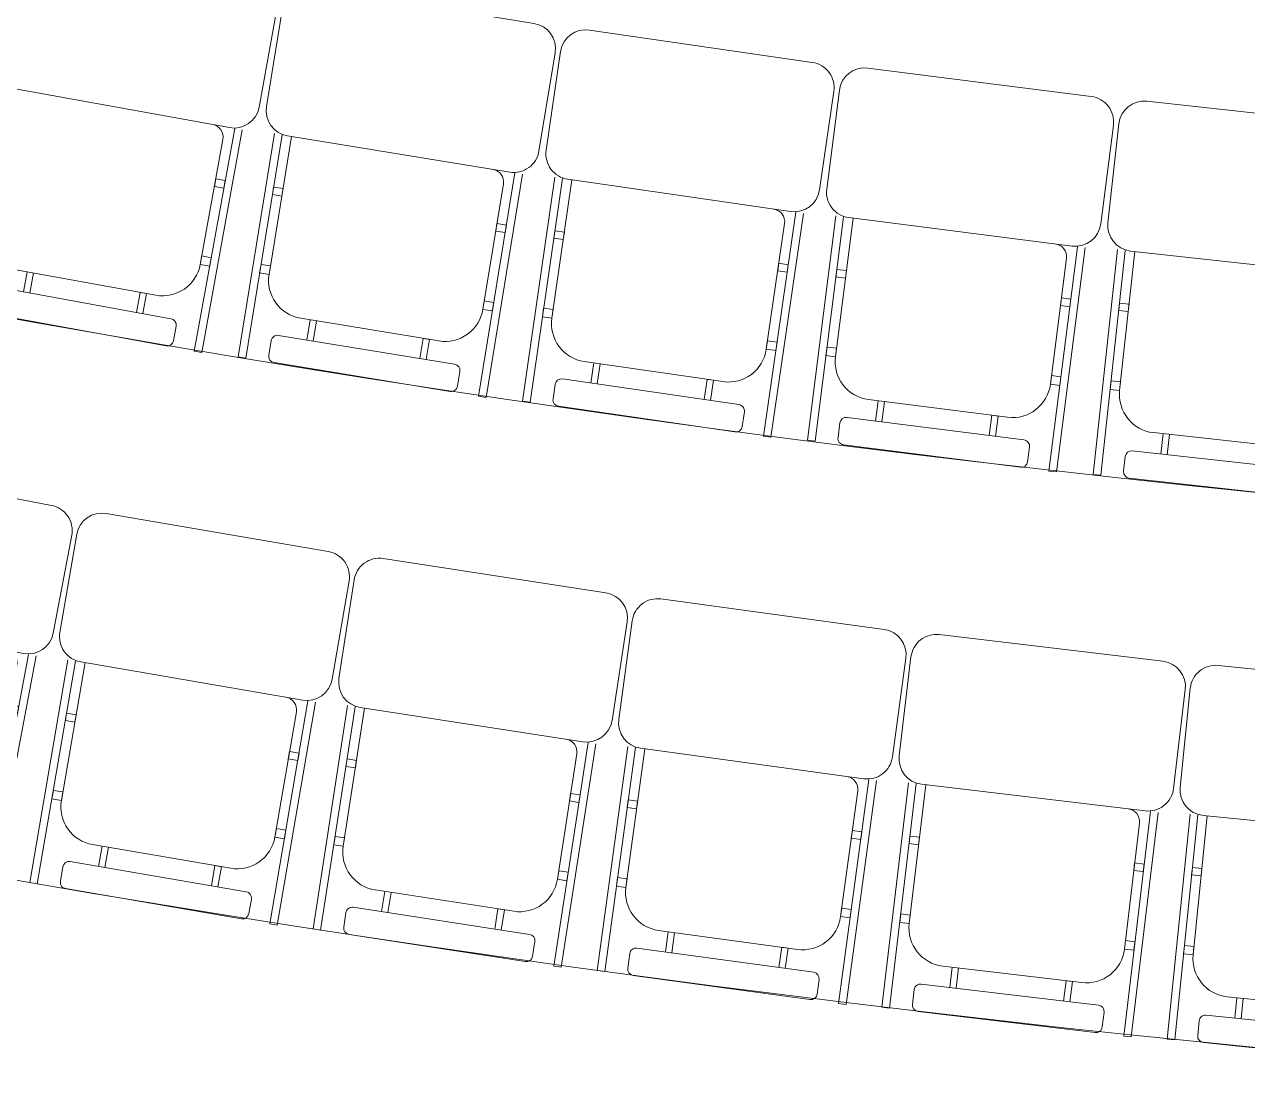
# Model space of a CAD drawing. Header units: millimetres. Extents: x 8275 to 147087, y -297470 to -191881.
# Drawn here: x 39564 to 41999, y -219315 to -217230 of the extents above; entities that cross this region are included whole.
import ezdxf

# ---------------------------------------------------------------- set-up
doc = ezdxf.new("R2010")
doc.units = ezdxf.units.MM
doc.header["$LTSCALE"] = 250
doc.header["$MEASUREMENT"] = 0
for name, color, linetype, lineweight in [('furniture', 5, 'Continuous', 15), ('hatch', 9, 'Continuous', 0), ('stairs', 2, 'Continuous', 5), ('wall', 1, 'Continuous', 30)]:
    doc.layers.add(name, color=color, linetype=linetype, lineweight=lineweight)

# ---------------------------------------------------------------- blocks, each defined once
blk = doc.blocks.new('A$C24EB465D-flat-9-flat-1-flat-364')
at = {"layer": 'furniture', "ltscale": 0.1}
for p, q in [((-441.6129151526839, 60.38696047104895), (-0.4460081122815609, -19.82725354842842)), ((-536.1728192828596, -175.7056157169864), (-500.6810707058758, 19.49401487410069)), ((40.44693748466671, -78.895409100689), (4.955188909545541, -274.0950396927074)), ((-520.8019081167877, -230.13328283187), (-601.3343747463077, -673.0505345007405)), ((-586.1921593826264, -675.8037348985672), (-505.6596927512437, -232.8864832287654)), ((-486.9169862866402, -236.2943350952119), (-536.6984747238457, -510.0855272030458)), ((-54.112966645509, -314.9879852896556), (-495.2798736859113, -234.7737712701783)), ((-527.1956173703074, -351.3310428382829), (-524.50580656901, -336.5374613627791)), ((-505.7631001044065, -339.9453132292256), (-524.50580656901, -336.5374613627791)), ((-508.4529109019786, -354.7388947056606), (-505.7631001044065, -339.9453132292256)), ((-124.2656142041087, -759.7925250027329), (-43.7331475764513, -316.8752733319998)), ((-67.01965653151274, -338.4576967526227), (-112.2573424782604, -587.2586135724559)), ((-28.69343398697674, -319.6098365671933), (-109.2259006146342, -762.5270882379264)), ((-508.4529109019786, -354.7388947056606), (-527.1956173703074, -351.3310428382829)), ((-84.01177866011858, -431.9119810741395), (-81.32196786254644, -417.1183995977044)), ((-84.01177866011858, -431.9119810741395), (-65.26907219737768, -435.3198329405859)), ((-81.32196786254644, -417.1183995977044), (-62.57926139608026, -420.5262514641508)), ((-65.26907219737768, -435.3198329405859), (-62.57926139608026, -420.5262514641508)), ((-555.441181184724, -506.6776753365993), (-552.3977225255221, -489.9390803063288)), ((-536.6984747238457, -510.0855272030458), (-555.441181184724, -506.6776753365993)), ((-533.6550160590559, -493.3469321727753), (-552.3977225255221, -489.9390803063288)), ((-536.6984747238457, -510.0855272030458), (-533.6550160590559, -493.3469321727753)), ((-112.2573424782604, -587.2586135724559), (-109.2138838153332, -570.5200185421854)), ((-109.2138838153332, -570.5200185421854), (-90.47117735259235, -573.9278704086319)), ((-93.51463601179421, -590.6664654389024), (-90.47117735259235, -573.9278704086319)), ((-200.8595758061856, -648.5980319678783), (-475.3590563219041, -598.6877605328336)), ((-456.6372943837196, -602.0918042073026), (-463.914453946054, -642.1151593513787)), ((-444.1032047849149, -604.3707878049463), (-451.380364343524, -644.3941429499537)), ((-112.2573424782604, -587.2586135724559), (-93.51463601179421, -590.6664654389024)), ((-170.651322433725, -695.4370908457786), (-520.1216288171709, -631.8954119430855)), ((-534.8886677045375, -642.1186483427882), (-540.1552475523204, -671.0840975521132)), ((-232.1154273469001, -642.915004693903), (-239.3925869036466, -682.9383598398417)), ((-219.5096044261009, -645.2070310488343), (-232.1154273469001, -642.915004693903)), ((-219.5096044261009, -645.2070310488343), (-226.7867639902979, -685.2303861929104)), ((-601.3343747463077, -673.0505345007405), (-586.1921593826264, -675.8037348985672)), ((-180.4617047701031, -749.392815342173), (-529.9320111516863, -685.8511364404112)), ((-160.4280860386789, -710.2041297340766), (-165.6946658827364, -739.1695789443329)), ((-109.2259006146342, -762.5270882379264), (-124.2656142041087, -759.7925250027329))]:
    blk.add_line(p, q, dxfattribs=at)
for centre, radius, start, end in [((-450.7005201391876, 10.40640989691019, 1.981900452288858e-09), 50.80000000000292, 79.69489594646818, 169.6948959464682), ((-9.53361309505999, -69.80780412163585, 1.982000011284182e-09), 50.80000000000292, 349.6948959464681, 79.69489594646818), ((-486.1922687143087, -184.7932206941769, 1.981892442796818e-09), 50.80000000000292, 169.6948959464682, 259.6948959464681), ((-45.02536167390645, -265.0074347127229, 1.98199200179214e-09), 50.80000000000292, 259.6948959464681, 349.6948959464681), ((-92.00993182696402, -333.9138942612335, 1.981981398692667e-09), 25.39999999999996, 349.6948959464681, 79.69489594646818), ((-461.7276488654315, -523.7169346679002, 1.981897963775237e-09), 76.20000000000009, 169.6948959464682, 259.6948959464681), ((-187.2281683497131, -573.6272061029449, 1.981959910607741e-09), 76.20000000000009, 259.6948959464681, 349.6948959464681), ((-522.3935300670564, -644.3905495861545, 1.981884273187647e-09), 12.70000000000001, 79.69489594646818, 169.6948959464682), ((-527.6601099167019, -673.3559987954795, 1.981883084668313e-09), 12.69999999999999, 169.6948959464682, 259.6948959464681), ((-172.9232236873358, -707.9322284879163, 1.98196313883247e-09), 12.69999999999999, 349.6948959464681, 79.69489594646818), ((-178.1898035332561, -736.8976776972413, 1.981961950313137e-09), 12.7, 259.6948959464681, 349.6948959464681)]:
    blk.add_arc(centre, radius, start, end, dxfattribs=at)
blk = doc.blocks.new('A$C24EB465D-flat-9-flat-1-flat-365')
at = {"layer": 'furniture', "ltscale": 0.1}
for p, q in [((-442.6162449438125, 52.53010124806315), (-0.09361354634165764, -19.83204838167876)), ((-532.9659268409014, -185.2054976439103), (-500.948419066146, 10.59398957621306)), ((41.84249812923372, -78.16422250308096), (9.824990352615714, -273.9637097241357)), ((-516.630279880017, -239.3514346657321), (-589.2795287873596, -683.6297895750031)), ((-574.0907807629555, -686.1134827900678), (-501.4415318518877, -241.8351278798655)), ((-482.6412282660604, -244.9093895889819), (-527.5496719777584, -519.5419534826651)), ((-48.50718377158046, -315.8998213969171), (-491.0298151690513, -243.5376717671752)), ((-110.7447159904987, -761.8807201944292), (-38.09546708501875, -317.6023652832955)), ((-60.9947862830013, -339.5951750222594), (-101.8042143806815, -589.160667466931)), ((-23.00953582674265, -320.0692457035184), (-95.6587847340852, -764.347600614652)), ((-520.8693330064416, -360.6436725761741), (-518.4428242631257, -345.8046298054978)), ((-502.069029416889, -363.7179342862219), (-520.8693330064416, -360.6436725761741)), ((-499.6425206772983, -348.8788915146142), (-518.4428242631257, -345.8046298054978)), ((-502.069029416889, -363.7179342862219), (-499.6425206772983, -348.8788915146142)), ((-76.32357182353735, -433.3366482695565), (-73.8970630839467, -418.4976054979488)), ((-76.32357182353735, -433.3366482695565), (-57.52326823957264, -436.4109099786729)), ((-73.8970630839467, -418.4976054979488), (-55.09675949625671, -421.5718672070652)), ((-57.52326823957264, -436.4109099786729), (-55.09675949625671, -421.5718672070652)), ((-546.3499755598605, -516.4676917735487), (-543.6044370848686, -499.6776583399624)), ((-524.8041334971786, -502.7519200490788), (-543.6044370848686, -499.6776583399624)), ((-527.5496719777584, -519.5419534826651), (-524.8041334971786, -502.7519200490788)), ((-527.5496719777584, -519.5419534826651), (-546.3499755598605, -516.4676917735487)), ((-101.8042143806815, -589.160667466931), (-99.0586759019643, -572.3706340333447)), ((-99.0586759019643, -572.3706340333447), (-80.2583723179996, -575.4448957424611)), ((-83.00391079299152, -592.2349291760474), (-80.2583723179996, -575.4448957424611)), ((-189.3024755623192, -652.0648349756375), (-464.645504463464, -607.0402146661654)), ((-101.8042143806815, -589.160667466931), (-83.00391079299152, -592.2349291760474)), ((-445.8662097677588, -610.1110409619287), (-452.4310177080333, -650.2573895500973)), ((-433.2936023883522, -612.1669378392398), (-439.8584103249013, -652.3132864283398)), ((-523.3939631078392, -651.5220677545294), (-528.145004350692, -680.5765289999545)), ((-158.2666763272136, -698.3597069820389), (-508.8109195772558, -641.0380398361012)), ((-220.654377643019, -646.9381118007004), (-227.2191855777055, -687.0844603907317)), ((-208.009816499427, -649.0057746972889), (-220.654377643019, -646.9381118007004)), ((-208.009816499427, -649.0057746972889), (-214.5746244434267, -689.1521232845262)), ((-589.2795287873596, -683.6297895750031), (-574.0907807629555, -686.1134827900678)), ((-167.116733180359, -752.4812396774068), (-517.6609764304012, -695.1595725305378)), ((-147.7826484125108, -712.9427505135536), (-152.5336896497756, -741.99721175991)), ((-95.6587847340852, -764.347600614652), (-110.7447159904987, -761.8807201944292))]:
    blk.add_line(p, q, dxfattribs=at)
for centre, radius, start, end in [((-450.8142761755735, 2.395958351902664, 1.982025065066463e-09), 50.80000000000292, 80.7130777033029, 170.7130777645756), ((-8.291644774377346, -69.96619127783924, 1.982124930010744e-09), 50.80000000000292, 350.7130777645756, 80.7130777033029), ((-482.8317839521915, -193.4035288682207, 1.982017839613112e-09), 50.80000000000292, 170.7130777645756, 260.7130777033029), ((-40.309152552858, -265.7656784979627, 1.982117704557392e-09), 50.80000000000292, 260.7130777033029, 350.7130777645756), ((-86.06185773946345, -335.4961594082415, 1.982107379455284e-09), 25.39999999999996, 350.7130777645756, 80.7130777033029), ((-452.3484576363117, -531.8390003172681, 1.982024718844745e-09), 76.20000000000009, 170.7130777645756, 260.7130777033029), ((-177.0054287351668, -576.8636206267402, 1.982086856042456e-09), 76.20000000000009, 260.7130777033029, 350.7130777645756), ((-510.860427390784, -653.5715755587444, 1.982011514334547e-09), 12.70000000000001, 80.7130777033029, 170.7130777645756), ((-515.6114686336368, -682.6260368051007, 1.982010442157814e-09), 12.69999999999999, 170.7130777645756, 260.7130777033029), ((-160.3161841426045, -710.8932427056134, 1.982090622336795e-09), 12.69999999999999, 350.7130777645756, 80.7130777033029), ((-165.067225381732, -739.9477039519697, 1.982089550160063e-09), 12.7, 260.7130777033029, 350.7130777645756)]:
    blk.add_arc(centre, radius, start, end, dxfattribs=at)
blk = doc.blocks.new('A$C24EB465D-flat-9-flat-1-flat-366')
at = {"layer": 'furniture', "ltscale": 0.1}
for p, q in [((-443.4798023626208, 44.65665371343493), (0.2588105835020542, -19.83058051578701)), ((-529.5907307919115, -194.6468941187486), (-501.0575745236129, 1.690618835389614)), ((43.22484546154737, -77.40835267491639), (14.69168919324875, -273.7458656309173)), ((-512.2955066151917, -248.4940024744719), (-577.0385961309075, -693.9931633807719)), ((-561.8081118501723, -696.206565096043), (-497.0650223344564, -250.7074041897431)), ((-478.2130585145205, -253.4471049299464), (-518.2342760059983, -528.8343152673915)), ((-42.88608296774328, -316.7119005080312), (-486.6246959157288, -252.2246662797406)), ((-97.18884605914354, -763.7283235061914), (-32.445756547153, -318.2291625989601)), ((-54.95065468549728, -340.6254136171192), (-91.318937856704, -590.8766721952707)), ((-17.31837155856192, -320.4275811957195), (-82.06146107055247, -765.9267421029508)), ((-514.378564979881, -369.8424158003181), (-512.216124555096, -354.9625977082178)), ((-493.3641607351601, -357.7022984493524), (-512.216124555096, -354.9625977082178)), ((-495.5266011580825, -372.5821165405214), (-493.3641607351601, -357.7022984493524)), ((-495.5266011580825, -372.5821165405214), (-514.378564979881, -369.8424158003181)), ((-68.61126301065087, -434.6244734684005), (-66.4488225877285, -419.7446553763002)), ((-68.61126301065087, -434.6244734684005), (-49.75929919444025, -437.3641742086038)), ((-66.4488225877285, -419.7446553763002), (-47.59685876779258, -422.4843561155722)), ((-49.75929919444025, -437.3641742086038), (-47.59685876779258, -422.4843561155722)), ((-537.0862398222089, -526.0946145271882), (-534.6394885350019, -509.2584447627887)), ((-515.7875247132033, -511.998145502992), (-534.6394885350019, -509.2584447627887)), ((-518.2342760059983, -528.8343152673915), (-537.0862398222089, -526.0946145271882)), ((-518.2342760059983, -528.8343152673915), (-515.7875247132033, -511.998145502992)), ((-91.318937856704, -590.8766721952707), (-88.87218656390905, -574.0405024308711)), ((-88.87218656390905, -574.0405024308711), (-70.02022274956107, -576.7802031710744)), ((-72.46697403490543, -593.6163729354739), (-70.02022274956107, -576.7802031710744)), ((-91.318937856704, -590.8766721952707), (-72.46697403490543, -593.6163729354739)), ((-177.6855960953981, -655.3257245114073), (-453.785223685205, -615.2009735079482)), ((-434.9543264843524, -617.9376126984134), (-440.8047097232193, -658.1942770443857)), ((-422.3471715860069, -619.7697736304253), (-428.1975548230112, -660.0264379763976)), ((-145.8320516925305, -701.0617903377861), (-497.3395345639437, -649.9782363725826)), ((-209.1236481983215, -650.7569243870676), (-214.9740314316005, -691.0135887339711)), ((-196.4443418197334, -652.599570883438), (-209.1236481983215, -650.7569243870676)), ((-196.4443418197334, -652.599570883438), (-202.294725060463, -692.8562352294102)), ((-511.7339776046574, -660.719745092094), (-515.9679799228907, -689.8540433598682)), ((-577.0385961309075, -693.9931633807719), (-561.8081118501723, -696.206565096043)), ((-153.7189883310348, -755.332040364854), (-505.226471202448, -704.2484863996506)), ((-135.0905429758132, -715.4562333784997), (-139.3245452921838, -744.590531646274)), ((-82.06146107055247, -765.9267421029508), (-97.18884605914354, -763.7283235061914))]:
    blk.add_line(p, q, dxfattribs=at)
for centre, radius, start, end in [((-450.7856710124761, -5.615249805152416, 1.982150041550637e-09), 50.80000000000293, 81.73125961680377, 171.7312595639976), ((-7.047058062627912, -70.10248403344303, 1.982250180907843e-09), 50.80000000000293, 351.7312595639976, 81.73125961680377), ((-479.3188272807747, -201.9527627592906, 1.982143602417678e-09), 50.80000000000293, 171.7312595639976, 261.7312596168038), ((-35.58021433278918, -266.4399969885126, 1.982243741774883e-09), 50.80000000000293, 261.7312596168038, 351.7312595639976), ((-80.08660645410419, -336.9724792949855, 1.982233697930673e-09), 25.39999999999996, 351.7312595639976, 81.73125961680377), ((-442.8264207337052, -539.7931182272732, 1.982151837730152e-09), 76.2000000000001, 171.7312595639976, 261.7312596168038), ((-166.7267931438982, -579.9178692307323, 1.982214145670964e-09), 76.2000000000001, 261.7312596168038, 351.7312595639976), ((-499.1660017296672, -662.5462122512981, 1.982139123467157e-09), 12.70000000000002, 81.73125961680377, 171.7312595639976), ((-503.4000040516257, -691.6805105190724, 1.982138167971605e-09), 12.7, 171.7312595639976, 261.7312596168038), ((-147.6585188601166, -713.6297662165016, 1.982218448845567e-09), 12.69999999999999, 351.7312595639976, 81.73125961680377), ((-151.8925211783499, -742.7640644842759, 1.982217493350016e-09), 12.7, 261.7312596168038, 351.7312595639976)]:
    blk.add_arc(centre, radius, start, end, dxfattribs=at)
blk = doc.blocks.new('A$C24EB465D-flat-9-flat-1-flat-367')
at = {"layer": 'furniture', "ltscale": 0.1}
for p, q in [((-444.2033147122711, 36.7691041957587), (0.611152982339263, -19.82285041455179)), ((-526.0482969786972, -204.026823672466), (-501.0085026100278, -7.213285779580474)), ((44.59354295954108, -76.62803831044585), (19.55374859087169, -273.441576205194)), ((-507.7989571914077, -257.5580991562456), (-564.6154422964901, -704.1373833017424)), ((-549.3480313476175, -706.0797945549712), (-492.5315462388098, -259.5005104076117)), ((-473.6338753886521, -261.9047850184143), (-508.7552284877747, -537.9596781525761)), ((-37.251439306885, -317.4239661805332), (-482.065907003358, -260.8320115702227)), ((-83.60228517092764, -765.3347514895722), (-26.7858000677079, -318.7554673431441)), ((-11.62173837609589, -320.6847298853099), (-68.43822347931564, -767.264014031738)), ((-507.7253629900515, -378.9243676690385), (-505.8276737499982, -364.0084731066599)), ((-486.9300028998405, -366.4127477174625), (-505.8276737499982, -364.0084731066599)), ((-48.88917039893568, -341.5480872001499), (-80.80482401512563, -592.4060858665034)), ((-488.8276921361685, -381.328642279841), (-507.7253629900515, -378.9243676690385)), ((-488.8276921361685, -381.328642279841), (-486.9300028998405, -366.4127477174625)), ((-60.87728766538203, -435.7750499919057), (-58.97959843091667, -420.8591554295272)), ((-60.87728766538203, -435.7750499919057), (-41.97961681708694, -438.1793246027082)), ((-58.97959843091667, -420.8591554295272), (-40.08192757889628, -423.2634300393984)), ((-41.97961681708694, -438.1793246027082), (-40.08192757889628, -423.2634300393984)), ((-527.6528993342072, -535.5554035427049), (-525.5057078879327, -518.6784140868112)), ((-508.7552284877747, -537.9596781525761), (-527.6528993342072, -535.5554035427049)), ((-506.6080370359123, -521.0826886966825), (-525.5057078879327, -518.6784140868112)), ((-508.7552284877747, -537.9596781525761), (-506.6080370359123, -521.0826886966825)), ((-80.80482401512563, -592.4060858665034), (-78.65763256512582, -575.5290964106098)), ((-78.65763256512582, -575.5290964106098), (-59.75996171683073, -577.933371020481)), ((-61.90715316310525, -594.8103604763746), (-59.75996171683073, -577.933371020481)), ((-80.80482401512563, -592.4060858665034), (-61.90715316310525, -594.8103604763746)), ((-166.0126058608294, -658.3796708295122), (-442.781643519178, -623.1674599992111)), ((-423.9050903636962, -625.5690478906035), (-429.0392014291137, -665.9233154701069)), ((-411.2673691213131, -627.1768943043426), (-416.4014801811427, -667.5311618838459)), ((-197.5268802624196, -654.3702365234494), (-202.6609913203865, -694.7245041038841)), ((-184.8168326057494, -655.9872847357765), (-197.5268802624196, -654.3702365234494)), ((-184.8168326057494, -655.9872847357765), (-189.9509436730295, -696.3415523152798)), ((-499.9123932607472, -669.7087758518755), (-503.6280196160078, -698.9137109136209)), ((-133.3513752184808, -703.542487628758), (-485.7110962867737, -658.7131783580408)), ((-564.6154422964901, -704.1373833017424), (-549.3480313476175, -706.0797945549712)), ((-140.2727010548115, -757.9443171592429), (-492.632422119379, -713.1150078885257)), ((-122.35577772744, -717.7437846045941), (-126.071404080838, -746.9487196663395)), ((-68.43822347931564, -767.264014031738), (-83.60228517092764, -765.3347514895722))]:
    blk.add_line(p, q, dxfattribs=at)
for centre, radius, start, end in [((-450.6147136818618, -13.62468474078923, 1.982275342275455e-09), 50.80000000000293, 82.74944139795535, 172.7494413912207), ((-5.800245981663465, -70.21663934923708, 1.982375724422898e-09), 50.80000000000293, 352.7494413912207, 82.74944139795535), ((-475.6545080486685, -210.4382226327434, 1.982269691496282e-09), 50.80000000000293, 172.7494413912207, 262.7494413979554), ((-30.8400403521955, -267.0301772421226, 1.982370073643724e-09), 50.80000000000293, 262.7494413979554, 352.7494413912207), ((-74.08606487512589, -338.3423877181485, 1.982360314229124e-09), 25.39999999999996, 352.7494413912207, 82.74944139795535), ((-433.1645450890064, -547.5767765920609, 1.982279280288995e-09), 76.2000000000001, 172.7494413912207, 262.7494413979554), ((-156.3955074287951, -582.788987422362, 1.982341739296881e-09), 76.2000000000001, 262.7494413979554, 352.7494413912207), ((-487.3139460328966, -671.3116255905479, 1.982267060288199e-09), 12.70000000000002, 82.74944139795535, 172.7494413912207), ((-491.0295723900199, -700.5165606532246, 1.982266221775561e-09), 12.7, 172.7494413912207, 262.7494413979554), ((-134.9542249683291, -716.1409348621964, 1.982346577992863e-09), 12.69999999999999, 352.7494413912207, 82.74944139795535), ((-138.6698513198644, -745.3458699239418, 1.982345739480226e-09), 12.7, 262.7494413979554, 352.7494413912207)]:
    blk.add_arc(centre, radius, start, end, dxfattribs=at)
blk = doc.blocks.new('A$C24EB465D-flat-9-flat-1-flat-368')
at = {"layer": 'furniture', "ltscale": 0.1}
for p, q in [((-444.7865535151213, 28.86994348000735), (0.9633023887872696, -19.80886051803827)), ((-522.3397440519184, -213.3423242466524), (-500.8012188225985, -16.11491253506392)), ((45.94815840572119, -75.82352582272142), (24.40963317453861, -273.0509375361726)), ((-503.1420515552163, -266.5408623879775), (-552.0139903556556, -714.0592459272593)), ((-536.7144739851356, -715.7300533298403), (-487.842535180971, -268.2116697886959)), ((-468.9051249343902, -270.2797590307891), (-499.115522781387, -546.9151604697108)), ((-31.60503213107586, -318.0357935512438), (-477.3548880387098, -269.3569895531982)), ((-69.9893237836659, -766.6994968559593), (-21.1173849850893, -319.1811133157462)), ((-5.921435201540589, -320.8406105674803), (-54.79337400197983, -768.3589941086248)), ((-42.81224755384028, -342.3629044033587), (-70.26519307680428, -593.7484255116433)), ((-500.9118280280381, -387.8866602210328), (-499.2794892415404, -372.9393994314596)), ((-481.974417777732, -389.9547494640574), (-500.9118280280381, -387.8866602210328)), ((-480.3420789930969, -375.0074886735529), (-499.2794892415404, -372.9393994314596)), ((-481.974417777732, -389.9547494640574), (-480.3420789930969, -375.0074886735529)), ((-53.12408807687461, -436.7880145050585), (-51.49174929410219, -421.840753714554)), ((-53.12408807687461, -436.7880145050585), (-34.18667783215642, -438.8561037471518)), ((-51.49174929410219, -421.840753714554), (-32.55433904565871, -423.908842955716)), ((-34.18667783215642, -438.8561037471518), (-32.55433904565871, -423.908842955716)), ((-518.0529330242425, -544.8470712276176), (-516.2059794720262, -527.934591610916)), ((-497.2685692235827, -530.0026808530092), (-516.2059794720262, -527.934591610916)), ((-499.115522781387, -546.9151604697108), (-497.2685692235827, -530.0026808530092)), ((-499.115522781387, -546.9151604697108), (-518.0529330242425, -544.8470712276176)), ((-70.26519307680428, -593.7484255116433), (-68.4182395208627, -576.8359458949417)), ((-68.4182395208627, -576.8359458949417), (-49.48082927800715, -578.904035137035)), ((-51.3277828283608, -595.8165147528052), (-49.48082927800715, -578.904035137035)), ((-70.26519307680428, -593.7484255116433), (-51.3277828283608, -595.8165147528052)), ((-154.287191035226, -661.2257095333189), (-431.6382387522608, -630.9371584290639)), ((-412.7219906095415, -633.0029366305098), (-417.1382082141936, -673.4420640990138)), ((-400.0576938465238, -634.3859607893974), (-404.4739114474505, -674.8250882579014)), ((-487.9329431802034, -678.4863214166835), (-491.1290202252567, -707.7526707397774)), ((-120.8285881411284, -705.8010154850781), (-473.9292768537998, -667.24010741245)), ((-185.8677359446883, -657.776907172054), (-190.2839535437524, -698.2160346405581)), ((-173.1309606768191, -659.167846458964), (-185.8677359446883, -657.776907172054)), ((-173.1309606768191, -659.167846458964), (-177.5471782833338, -699.6069739265367)), ((-552.0139903556556, -714.0592459272593), (-536.7144739851356, -715.7300533298403)), ((-126.7821175083518, -760.3172451388091), (-479.8828062191606, -721.756337066181)), ((-109.5823741406202, -719.804681812413), (-112.7784511819482, -749.0710311355069)), ((-54.79337400197983, -768.3589941086248), (-69.9893237836659, -766.6994968559593))]:
    blk.add_line(p, q, dxfattribs=at)
for centre, radius, start, end in [((-450.3014581687748, -21.62981718033552, 1.982400927672602e-09), 50.80000000000293, 83.76762318044554, 173.7676231804455), ((-4.551602261140943, -70.30862117744982, 1.982501520910923e-09), 50.80000000000293, 353.7676231804455, 83.76762318044554), ((-471.8399833999574, -218.857228891924, 1.982396067031655e-09), 50.80000000000293, 173.7676231804455, 263.7676231804455), ((-26.09012749232352, -267.5360328899696, 1.982496660269976e-09), 50.80000000000293, 263.7676231804455, 353.7676231804455), ((-68.0621278937906, -339.6054520793259, 1.982487188366882e-09), 25.39999999999996, 353.7676231804455, 83.76762318044554), ((-423.3658817950636, -555.1875174362212, 1.982407006276593e-09), 76.2000000000001, 173.7676231804455, 263.7676231804455), ((-146.0148340780288, -585.4760685414076, 1.982469596627823e-09), 76.2000000000001, 263.7676231804455, 353.7676231804455), ((-475.3080030214041, -679.8650475768372, 1.982395284396911e-09), 12.70000000000002, 83.76762318044554, 173.7676231804455), ((-122.2073143105954, -718.4259556494653, 1.982474969317186e-09), 12.69999999999999, 353.7676231804455, 83.76762318044554), ((-478.50408006832, -709.1313968999311, 1.982394563131977e-09), 12.7, 173.7676231804455, 263.7676231804455), ((-125.403391353786, -747.6923049725592, 1.982474248052254e-09), 12.7, 263.7676231804455, 353.7676231804455)]:
    blk.add_arc(centre, radius, start, end, dxfattribs=at)
blk = doc.blocks.new('A$C24EB465D-flat-9-flat-1-flat-388')
at = {"layer": 'furniture', "ltscale": 0.1}
for p, q in [((-441.1641856953502, 63.58233311679214), (-0.5895312633365393, -19.82350522466004)), ((-537.4307498354465, -171.8195118810982), (-500.5268284995109, 23.11806938517839)), ((39.87473247200251, -79.18614802788943), (2.970811134204268, -274.1237292950973)), ((-522.454258011654, -226.3570269532502), (-606.1910118404776, -668.6796762328595)), ((-591.0691244211048, -671.5424230676144), (-507.3323705904186, -229.2197737870738)), ((-488.6148256156594, -232.763219862245), (-540.3770578801632, -506.1868559625)), ((-56.39183166995645, -314.5879930276424), (-496.9664861038327, -231.1821546852589)), ((-129.7627010066062, -758.8730232063681), (-46.0259471796453, -316.5503739248961)), ((-529.7251830026507, -347.5053253257647), (-526.9283479582518, -332.7316037639976)), ((-508.2108029834926, -336.2750498401001), (-526.9283479582518, -332.7316037639976)), ((-511.0076380241662, -351.0487714018673), (-508.2108029834926, -336.2750498401001)), ((-69.46808692254126, -337.9636544827372), (-116.5057244189084, -586.4305639490485)), ((-31.00642392970622, -319.3937420481816), (-114.7431777585298, -761.7163913287222)), ((-511.0076380241662, -351.0487714018673), (-529.7251830026507, -347.5053253257647)), ((-87.13630456663668, -431.2924793874845), (-84.33946952596307, -416.518757824786)), ((-87.13630456663668, -431.2924793874845), (-68.4187595937401, -434.8359254626557)), ((-84.33946952596307, -416.518757824786), (-65.6219245493412, -420.0622038999572)), ((-68.4187595937401, -434.8359254626557), (-65.6219245493412, -420.0622038999572)), ((-559.0946028511971, -502.6434098873287), (-555.930048737675, -485.9272858910263)), ((-537.2125037610531, -489.4707319661975), (-555.930048737675, -485.9272858910263)), ((-540.3770578801632, -506.1868559625), (-559.0946028511971, -502.6434098873287)), ((-540.3770578801632, -506.1868559625), (-537.2125037610531, -489.4707319661975)), ((-116.5057244189084, -586.4305639490485), (-113.3411703016609, -569.714439952746)), ((-113.3411703016609, -569.714439952746), (-94.62362532876432, -573.2578860279173)), ((-97.78817944228649, -589.9740100242198), (-94.62362532876432, -573.2578860279173)), ((-205.5496886223555, -647.1269595474005), (-479.6806622762233, -595.230820168741)), ((-460.984033709392, -598.7703065285459), (-468.5507424473763, -638.7399315852672)), ((-448.4667707309127, -601.1399680636823), (-456.033479463309, -641.1095931213349)), ((-116.5057244189084, -586.4305639490485), (-97.78817944228649, -589.9740100242198)), ((-175.6813074052334, -694.1834767553955), (-524.682460963726, -628.1135530732572)), ((-539.5231216643006, -638.2296190066263), (-544.9992522075772, -667.1561830174178)), ((-236.763580173254, -641.2178116496652), (-244.3302889037877, -681.1874367082492)), ((-224.1746801696718, -643.6010348973796), (-236.763580173254, -641.2178116496652)), ((-224.1746801696718, -643.6010348973796), (-231.7413889076561, -683.5706599541008)), ((-606.1910118404776, -668.6796762328595), (-591.0691244211048, -671.5424230676144)), ((-185.8820327166468, -748.0667674001306), (-534.8831862732768, -681.9968437179923)), ((-165.5652414765209, -709.0241374569014), (-171.0413720160723, -737.9507014676929)), ((-114.7431777585298, -761.7163913287222), (-129.7627010066062, -758.8730232063681))]:
    blk.add_line(p, q, dxfattribs=at)
for centre, radius, start, end in [((-450.6133752390742, 13.66887984983623, 1.981808390407493e-09), 50.80000000000293, 79.28011273690866, 169.280112684479), ((-10.03872080333531, -69.73695849161595, 1.981907815748017e-09), 50.80000000000293, 349.280112684479, 79.28011273690866), ((-487.5172965750098, -181.268701415509, 1.981800062227675e-09), 50.80000000000293, 169.280112684479, 259.2801127369087), ((-46.94264214113355, -264.6745397578925, 1.981899487568199e-09), 50.80000000000293, 259.2801127369087, 349.280112684479), ((-94.42481356486678, -333.2390597127378, 1.981888772174076e-09), 25.39999999999996, 349.280112684479, 79.28011273690866), ((-465.506877982989, -520.3606402641162, 1.981805029361716e-09), 76.2000000000001, 169.280112684479, 259.2801127369087), ((-191.3759043291211, -572.2567796427757, 1.981866893032559e-09), 76.2000000000001, 259.2801127369087, 349.280112684479), ((-527.0447583533823, -640.591916388832, 1.981791141988375e-09), 12.70000000000002, 79.28011273690866, 169.280112684479), ((-532.5208889003843, -669.5184803996235, 1.981789906179327e-09), 12.7, 169.280112684479, 259.2801127369087), ((-178.043604798615, -706.6618400709704, 1.981869901758566e-09), 12.69999999999999, 349.280112684479, 79.28011273690866), ((-183.5197353381664, -735.5884040817618, 1.981868665949519e-09), 12.7, 259.2801127369087, 349.280112684479)]:
    blk.add_arc(centre, radius, start, end, dxfattribs=at)
blk = doc.blocks.new('A$C24EB465D-flat-9-flat-1-flat-389')
at = {"layer": 'furniture', "ltscale": 0.1}
for p, q in [((-442.1895299516618, 56.00867276918143), (-0.2495457381010056, -19.83069926779717)), ((-534.4056822936982, -181.0091772908345), (-500.8496354334056, 14.53251064009964)), ((41.2266163919121, -78.49080474767834), (7.670569531619549, -274.0324926795438)), ((-518.4962780363858, -235.2818841869012), (-594.6365453507751, -678.9752802401781)), ((-579.4677955824882, -681.5783225037158), (-503.3275282662362, -237.8849264495075)), ((-484.551978090778, -241.1069158278406), (-531.6184097491205, -515.377884904854)), ((-50.98953595012426, -315.5086548095569), (-492.9295201655477, -239.6692827725783)), ((-116.7317951545119, -760.986407186836), (-40.59152784571052, -317.2930111326277)), ((-63.66306385956705, -339.1050886558369), (-106.4335096776485, -588.3419908294454)), ((-25.52545947022736, -319.8784326948225), (-101.6657267808914, -763.5718287490308)), ((-523.6888946313411, -356.537041939795), (-521.1457847300917, -341.7175369868055)), ((-504.9133444521576, -359.7590313181281), (-523.6888946313411, -356.537041939795)), ((-502.3702345527709, -344.9395263651386), (-521.1457847300917, -341.7175369868055)), ((-504.9133444521576, -359.7590313181281), (-502.3702345527709, -344.9395263651386)), ((-79.72844438441098, -432.7231372427195), (-77.18533448688686, -417.9036322887987)), ((-79.72844438441098, -432.7231372427195), (-60.95289421081543, -435.9451266210526)), ((-77.18533448688686, -417.9036322887987), (-58.40978430770338, -421.1256216671318)), ((-60.95289421081543, -435.9451266210526), (-58.40978430770338, -421.1256216671318)), ((-550.3939599208534, -512.1558955255896), (-547.5164899323136, -495.3879686817527)), ((-528.7409397549927, -498.6099580600858), (-547.5164899323136, -495.3879686817527)), ((-531.6184097491205, -515.377884904854), (-528.7409397549927, -498.6099580600858)), ((-531.6184097491205, -515.377884904854), (-550.3939599208534, -512.1558955255896)), ((-106.4335096776485, -588.3419908294454), (-103.5560396853834, -571.5740639846772)), ((-103.5560396853834, -571.5740639846772), (-84.78048951178789, -574.7960533630103)), ((-87.6579595003277, -591.5639802077785), (-84.78048951178789, -574.7960533630103)), ((-194.4236678984016, -650.5562340235338), (-469.4041665494442, -603.3680431265384)), ((-450.6495976019651, -606.586432009004), (-457.5298646241426, -646.6799219287932)), ((-438.0935439374298, -608.7411210136488), (-444.9738109558821, -648.8346109343693)), ((-106.4335096776485, -588.3419908294454), (-87.6579595003277, -591.5639802077785)), ((-528.5005602966994, -647.3865948226303), (-533.4799035880715, -676.4028015276417)), ((-163.7528345640749, -697.0937026999891), (-513.8355339262635, -637.0175542896613)), ((-225.7342905141413, -645.1831561345607), (-232.614557530731, -685.2766460562125)), ((-213.106377825141, -647.3501765504479), (-225.7342905141413, -645.1831561345607)), ((-213.106377825141, -647.3501765504479), (-219.9866448491812, -687.4436664702371)), ((-594.6365453507751, -678.9752802401781), (-579.4677955824882, -681.5783225037158)), ((-173.0281636919826, -751.1439763084054), (-523.1108630523086, -691.0678278980777)), ((-153.3837940338999, -711.7587290713564), (-158.3631373215467, -740.7749357772991)), ((-101.6657267808914, -763.5718287490308), (-116.7317951545119, -760.986407186836))]:
    blk.add_line(p, q, dxfattribs=at)
for centre, radius, start, end in [((-450.7815016359091, 5.940538964234293, 1.981932664078102e-09), 50.80000000000293, 80.26256887682405, 170.262568824232), ((-8.84151741862297, -69.89883307088166, 1.982032397535258e-09), 50.80000000000293, 350.262568824232, 80.26256887682405), ((-484.3375484962016, -189.6011489657685, 1.981925091419639e-09), 50.80000000000293, 170.262568824232, 260.262568876824), ((-42.39756428077817, -265.4405210027471, 1.982024824876794e-09), 50.80000000000293, 260.262568876824, 350.262568824232), ((-88.6971307694912, -334.8091028155759, 1.982014376363431e-09), 25.39999999999996, 350.262568824232, 80.26256887682405), ((-456.5162090454251, -528.2658424163237, 1.98193136991551e-09), 76.2000000000001, 170.262568824232, 260.262568876824), ((-181.5357103943825, -575.4540333133191, 1.981993425300314e-09), 76.2000000000001, 260.262568876824, 350.262568824232), ((-515.9835268501192, -649.5345877399668, 1.981917949810056e-09), 12.70000000000002, 80.26256887682405, 170.262568824232), ((-520.9628701433539, -678.5507944449782, 1.981916826111955e-09), 12.7, 170.262568824232, 260.262568876824), ((-165.9008274916559, -709.6107361502945, 1.981996953654796e-09), 12.69999999999999, 350.262568824232, 80.26256887682405), ((-170.8801707793027, -738.6269428562373, 1.981995829956696e-09), 12.7, 260.262568876824, 350.262568824232)]:
    blk.add_arc(centre, radius, start, end, dxfattribs=at)
blk = doc.blocks.new('A$C24EB465D-flat-9-flat-1-flat-390')
at = {"layer": 'furniture', "ltscale": 0.1}
for p, q in [((-443.0848635714501, 48.4185449955985), (0.09051315672695637, -19.83206277433783)), ((-531.2234911229461, -190.1456231707707), (-501.0251847412437, 5.942679109983146)), ((42.56637904420495, -77.77238394320011), (12.36807266063988, -273.8606862258166)), ((-514.3858520463109, -244.1375648658723), (-582.907246414572, -689.0712548941374)), ((-567.696094147861, -691.4138272516429), (-499.1746997777373, -246.4801372224465)), ((-480.3466647062451, -249.3797225886956), (-522.7034574896097, -524.4173846859485)), ((-45.57224850915372, -316.336552111432), (-488.7476252373308, -248.0859443414956)), ((-103.6665683295578, -762.8760492596775), (-35.14517396502197, -317.9423592304811)), ((-57.83932285942137, -340.1468206280842), (-96.33000182174146, -590.0804359614849)), ((-20.03699012473226, -320.2690740786493), (-88.55838449113071, -765.2027641078457)), ((-517.4986335355788, -365.4639310864732), (-515.2099964879453, -350.6029999079183)), ((-496.3819614145905, -353.502585273236), (-515.2099964879453, -350.6029999079183)), ((-498.6705984603614, -368.3635164527223), (-496.3819614145905, -353.502585273236)), ((-498.6705984603614, -368.3635164527223), (-517.4986335355788, -365.4639310864732)), ((-72.29714279435575, -434.0265677273273), (-70.00850575044751, -419.1656365478411)), ((-72.29714279435575, -434.0265677273273), (-53.4691077247262, -436.9261530926451)), ((-70.00850575044751, -419.1656365478411), (-51.18047067709267, -422.0652219131589)), ((-53.4691077247262, -436.9261530926451), (-51.18047067709267, -422.0652219131589)), ((-541.5314925573766, -521.5177993206307), (-538.9419527146965, -504.7029996607453)), ((-520.1139176413417, -507.602585026063), (-538.9419527146965, -504.7029996607453)), ((-522.7034574896097, -524.4173846859485), (-520.1139176413417, -507.602585026063)), ((-522.7034574896097, -524.4173846859485), (-541.5314925573766, -521.5177993206307)), ((-96.33000182174146, -590.0804359614849), (-93.74046197347343, -573.2656363015994)), ((-93.74046197347343, -573.2656363015994), (-74.91242690384388, -576.1652216669172)), ((-77.50196674652398, -592.9800213268027), (-74.91242690384388, -576.1652216669172)), ((-96.33000182174146, -590.0804359614849), (-77.50196674652398, -592.9800213268027)), ((-183.2404835745692, -653.7942347899079), (-458.9896586555988, -611.3278664415702)), ((-440.1826634611934, -614.2242115903646), (-446.3744658641517, -654.4297782611102)), ((-427.5915107913315, -616.1632945509627), (-433.7833131887019, -656.3688612226397)), ((-517.3226114958525, -656.3532288521528), (-521.8037035297602, -685.4505470339209)), ((-151.7762158270925, -699.7989721922204), (-502.8375312034041, -645.7342623798177)), ((-214.6386314425617, -648.9588066786528), (-220.8304338380694, -689.164373351261)), ((-201.9754188731313, -650.9089871253818), (-214.6386314425617, -648.9588066786528)), ((-201.9754188731313, -650.9089871253818), (-208.1672212760895, -691.1145537961274)), ((-582.907246414572, -689.0712548941374), (-567.696094147861, -691.4138272516429)), ((-160.1234216820449, -754.000337138772), (-511.1847370564938, -699.9356273263693)), ((-141.157249359414, -714.2840524856001), (-145.6383413895965, -743.3813706673682)), ((-88.55838449113071, -765.2027641078457), (-103.6665683295578, -762.8760492596775))]:
    blk.add_line(p, q, dxfattribs=at)
for centre, radius, start, end in [((-450.8170912209898, -1.789548532105982, 1.982057304473512e-09), 50.80000000000293, 81.24502497795949, 171.2450249779595), ((-7.641714490950108, -70.04015630111098, 1.982157316724102e-09), 50.80000000000293, 351.2450249779595, 81.24502497795949), ((-481.0153976026922, -197.8778508128598, 1.982050489562883e-09), 50.80000000000293, 171.2450249779595, 261.2450249779595), ((-37.84002087265253, -266.1284585818648, 1.982150501813473e-09), 50.80000000000293, 261.2450249779595, 351.2450249779595), ((-82.94336963072419, -336.280706805177, 1.982140323252896e-09), 25.39999999999996, 351.2450249779595, 81.24502497795949), ((-447.3913172017783, -536.0157261472195, 1.982058077574608e-09), 76.2000000000001, 171.2450249779595, 261.2450249779595), ((-171.6421421226114, -578.4820944964886, 1.982120306428119e-09), 76.2000000000001, 261.2450249779595, 351.2450249779595), ((-504.7705881204456, -658.2862857608125, 1.982045128682763e-09), 12.70000000000002, 81.24502497795949, 171.2450249779595), ((-509.251680156216, -687.3836039425805, 1.982044117425993e-09), 12.7, 171.2450249779595, 261.2450249779595), ((-153.7092727459967, -712.3509955732152, 1.982124353373685e-09), 12.69999999999999, 351.2450249779595, 81.24502497795949), ((-158.1903647780418, -741.4483137549832, 1.982123342116917e-09), 12.7, 261.2450249779595, 351.2450249779595)]:
    blk.add_arc(centre, radius, start, end, dxfattribs=at)
blk = doc.blocks.new('A$C24EB465D-flat-9-flat-1-flat-391')
at = {"layer": 'furniture', "ltscale": 0.1}
for p, q in [((-443.8499233070761, 40.81418141257018), (0.4305454380810261, -19.82759534474462)), ((-527.8851119354367, -199.2261632634327), (-501.0534248072654, -2.648899661377072)), ((43.8936265129596, -77.03109684120864), (17.06193938478827, -273.6083604460582)), ((-510.1241885703057, -252.9214652823284), (-571.006563629955, -698.9646318200976)), ((-555.7574811801314, -701.0460455184802), (-494.8751061167568, -255.0028789797798)), ((-476.0001218859106, -257.579207809642), (-513.634822236374, -533.3026975532994)), ((-40.14156211353838, -317.0714415190741), (-484.4220308624208, -256.4296647626907)), ((-90.57086191140115, -764.5413938406855), (-29.68848685547709, -318.498227301985)), ((-14.54262959212065, -320.5655513443053), (-75.42500464990735, -766.6087178839371)), ((-511.1562197450548, -374.28336811997), (-509.1227284483612, -359.3853800622746)), ((-490.247744217515, -361.9617088921368), (-509.1227284483612, -359.3853800622746)), ((-492.2812355104834, -376.8596969498321), (-490.247744217515, -361.9617088921368)), ((-51.99857619218528, -341.0885441144928), (-86.19817143678665, -591.6453882157803)), ((-492.2812355104834, -376.8596969498321), (-511.1562197450548, -374.28336811997)), ((-64.84458471275866, -435.2023876113817), (-62.81109341979027, -420.3043995527551)), ((-64.84458471275866, -435.2023876113817), (-45.96960048377514, -437.7787164403126)), ((-62.81109341979027, -420.3043995527551), (-43.93610918708146, -422.8807283816859)), ((-45.96960048377514, -437.7787164403126), (-43.93610918708146, -422.8807283816859)), ((-532.5098064653575, -530.7263687234372), (-530.2089581321925, -513.8696400625631)), ((-513.634822236374, -533.3026975532994), (-532.5098064653575, -530.7263687234372)), ((-511.3339738994837, -516.4459688924253), (-530.2089581321925, -513.8696400625631)), ((-513.634822236374, -533.3026975532994), (-511.3339738994837, -516.4459688924253)), ((-86.19817143678665, -591.6453882157803), (-83.89732309989631, -574.7886595539749)), ((-83.89732309989631, -574.7886595539749), (-65.02233887091279, -577.364988383837)), ((-67.32318720407784, -594.2217170447111), (-65.02233887091279, -577.364988383837)), ((-86.19817143678665, -591.6453882157803), (-67.32318720407784, -594.2217170447111)), ((-172.0034236814827, -656.8400098253042), (-448.4402006212622, -619.1079498007894)), ((-429.5863087344915, -621.6813996452838), (-435.0878260266036, -661.9872220000252)), ((-416.9637590516359, -623.4043064424768), (-422.4652763418853, -663.7101287981495)), ((-139.7549725081772, -702.2984898397699), (-491.6916863806546, -654.2611144967377)), ((-203.4798652566969, -652.5436531826854), (-208.9813825450838, -692.8494755392894)), ((-190.7850759886205, -654.276420276612), (-203.4798652566969, -652.5436531826854)), ((-190.7850759886205, -654.276420276612), (-196.2865932844579, -694.5822426322848)), ((-505.9925617538393, -665.126884765923), (-509.974085021764, -694.2967593567446)), ((-571.006563629955, -698.9646318200976), (-555.7574811801314, -701.0460455184802)), ((-147.1716008801013, -756.6350100738928), (-499.1083147507161, -708.5976347308606)), ((-128.8892022427171, -716.5993652148172), (-132.870725505054, -745.7692398065701)), ((-75.42500464990735, -766.6087178839371), (-90.57086191140115, -764.5413938406855))]:
    blk.add_line(p, q, dxfattribs=at)
for centre, radius, start, end in [((-450.7201335281134, -9.519109873101115, 1.982182274947495e-09), 50.80000000000293, 82.22748107601016, 172.2274811360973), ((-6.439664777368307, -70.16088662855327, 1.982282536586355e-09), 50.80000000000293, 352.2274811360973, 82.22748107601016), ((-477.5518206562847, -206.096373476088, 1.982176219788392e-09), 50.80000000000293, 172.2274811360973, 262.2274810760102), ((-33.27135190926492, -266.7381502324715, 1.98227648142725e-09), 50.80000000000293, 262.2274810760102, 352.2274811360973), ((-77.1652218438685, -337.6534390067682, 1.982266575812115e-09), 25.39999999999996, 352.2274811360973, 82.22748107601016), ((-438.1348853129894, -543.6080128699541, 1.982185115084977e-09), 76.2000000000001, 172.2274811360973, 262.2274810760102), ((-161.6981083732098, -581.3400728944689, 1.982247499110939e-09), 76.2000000000001, 262.2274810760102, 352.2274811360973), ((-493.4092389401048, -666.8444373169914, 1.982172641213917e-09), 12.70000000000002, 82.22748107601016, 172.2274811360973), ((-497.3907622080296, -696.0143119087443, 1.982171742695805e-09), 12.7, 172.2274811360973, 262.2274810760102), ((-141.4725250694901, -714.8818126600236, 1.982252063457723e-09), 12.69999999999999, 352.2274811360973, 82.22748107601016), ((-145.4540483336896, -744.0516872517765, 1.982251164939612e-09), 12.7, 262.2274810760102, 352.2274811360973)]:
    blk.add_arc(centre, radius, start, end, dxfattribs=at)
blk = doc.blocks.new('A$C24EB465D-flat-9-flat-1-flat-392')
at = {"layer": 'furniture', "ltscale": 0.1}
for p, q in [((-444.4844842255116, 33.19781782105565), (0.770451134070754, -19.81729829125106)), ((-524.3915262669325, -208.2481277482584), (-500.9343473277986, -11.23969961423427)), ((45.207968570292, -76.26716139167547), (21.75078963115811, -273.2755895275623)), ((-505.7125406023115, -261.6310028312728), (-558.9379959832877, -708.6525022108108)), ((-543.655466819182, -710.4721452826634), (-490.4300114363432, -263.4506459021941)), ((-471.5136275868863, -265.7029607137665), (-504.4151703119278, -542.0312110856175)), ((-34.69907347299159, -317.7131069628522), (-479.9540088325739, -264.6979908514768)), ((-77.4485262427479, -765.9819512926042), (-24.22307086549699, -318.9604519121349)), ((-9.043993297964334, -320.7677773246542), (-62.26944867707789, -767.7892767051235)), ((-46.14254113286734, -341.9299822337925), (-76.04099743999541, -593.0363874705508)), ((-504.6635180320591, -382.9927599895746), (-502.8857703637332, -368.0620952937752)), ((-485.7471341788769, -385.2450748020783), (-504.6635180320591, -382.9927599895746)), ((-483.9693865124136, -370.314410106279), (-502.8857703637332, -368.0620952937752)), ((-485.7471341788769, -385.2450748020783), (-483.9693865124136, -370.314410106279)), ((-57.37296130880713, -436.2502511860803), (-55.59521364420652, -421.3195864893496)), ((-57.37296130880713, -436.2502511860803), (-38.45657746121287, -438.502565998584)), ((-55.59521364420652, -421.3195864893496), (-36.67882979288697, -423.5719013018534)), ((-38.45657746121287, -438.502565998584), (-36.67882979288697, -423.5719013018534)), ((-523.331554159522, -539.7788962731138), (-521.3200738225132, -522.8851947523654)), ((-502.4036899711937, -525.1375095648691), (-521.3200738225132, -522.8851947523654)), ((-504.4151703119278, -542.0312110856175), (-502.4036899711937, -525.1375095648691)), ((-504.4151703119278, -542.0312110856175), (-523.331554159522, -539.7788962731138)), ((-76.04099743999541, -593.0363874705508), (-74.02951710112393, -576.1426859498024)), ((-74.02951710112393, -576.1426859498024), (-55.11313325352967, -578.3950007623062)), ((-57.12461358867586, -595.2887022821233), (-55.11313325352967, -578.3950007623062)), ((-76.04099743999541, -593.0363874705508), (-57.12461358867586, -595.2887022821233)), ((-160.7157920915633, -659.69266362302), (-437.758894154802, -626.7060057390481)), ((-418.8636489100754, -628.9558036439121), (-423.6732635647058, -669.3500311411917)), ((-406.213413445279, -630.4620277155191), (-411.0230280943215, -670.85625521373)), ((-192.2612728066742, -655.9366416446865), (-197.0708874557167, -696.3308691438287)), ((-179.5386393070221, -657.4514859253541), (-192.2612728066742, -655.9366416446865)), ((-179.5386393070221, -657.4514859253541), (-184.3482539635152, -697.845713423565)), ((-494.5137422848493, -673.7049829708412), (-497.9945261534303, -702.9388375720009)), ((-127.692639041692, -704.5915207453072), (-480.4012765102088, -662.5956036113203)), ((-558.9379959832877, -708.6525022108108), (-543.655466819182, -710.4721452826634)), ((-134.1765093263239, -759.0472204815596), (-486.885146792978, -717.0513033475727)), ((-116.5832596868277, -718.7039865218103), (-120.0640435516834, -747.93784112297)), ((-62.26944867707789, -767.7892767051235), (-77.4485262427479, -765.9819512926042))]:
    blk.add_line(p, q, dxfattribs=at)
for centre, radius, start, end in [((-450.4906570669264, -17.24587244726717, 1.98230753875678e-09), 50.80000000000293, 83.20993723263199, 173.2099372856186), ((-5.235721703618765, -70.26098855864257, 1.982408020305419e-09), 50.80000000000293, 353.2099372856186, 83.20993723263199), ((-473.9478360060602, -214.2543005812913, 1.982302245129514e-09), 50.80000000000293, 173.2099372856186, 263.2099372326319), ((-28.69290064461529, -267.269416693598, 1.982402726678151e-09), 50.80000000000293, 263.2099372326319, 353.2099372856186), ((-71.36438627541065, -338.9268958149478, 1.982393096920863e-09), 25.39999999999996, 353.2099372856186, 83.20993723263199), ((-428.7496349141002, -551.0404703337699, 1.982312445095602e-09), 76.2000000000001, 173.2099372856186, 263.2099372326319), ((-151.7065328527242, -584.0271282177418, 1.982374965952135e-09), 76.2000000000001, 263.2099372326319, 353.2099372856186), ((-481.9028197247535, -675.2065261779353, 1.982300449912841e-09), 12.70000000000002, 83.20993723263199, 173.2099372856186), ((-485.3836035951972, -704.440380779095, 1.982299664397564e-09), 12.7, 173.2099372856186, 263.2099372326319), ((-129.194182259962, -717.2024433119223, 1.982380046358149e-09), 12.69999999999999, 353.2099372856186, 83.20993723263199), ((-132.6749661248177, -746.436297913082, 1.982379260842873e-09), 12.7, 263.2099372326319, 353.2099372856186)]:
    blk.add_arc(centre, radius, start, end, dxfattribs=at)
blk = doc.blocks.new('A$C24EB465D-flat-9-flat-1-flat-393')
at = {"layer": 'furniture', "ltscale": 0.1}
for p, q in [((-444.9883597511798, 25.57169355172664), (1.110130304470658, -19.80117464251816)), ((-520.7437612880021, -217.2088640257716), (-500.6679873149842, -19.8271949198097)), ((46.50901877880096, -75.4808022044599), (26.43324480392039, -272.8624713122845)), ((-501.1522052362561, -270.2636167732999), (-546.7050918228924, -718.1320176813751)), ((-531.3936092481017, -719.6893551219255), (-485.8407226596028, -271.8209542129189)), ((-466.8885009028018, -273.7485927920789), (-495.0472124367952, -550.6003589630127)), ((-29.246382759884, -318.2613597838208), (-475.3448728173971, -272.888491589576)), ((-64.30341949686408, -767.1972980685532), (-18.75053291395307, -319.3288971604779)), ((-3.542697928845882, -320.8756925594062), (-49.09558451361954, -768.7440934684128)), ((-40.27293944172561, -342.6708875885233), (-65.86146620288491, -594.2530247503892)), ((-498.0224373489618, -391.5895459959283), (-496.5009559951723, -376.6305945115164)), ((-477.5487342383713, -378.5582330906764), (-496.5009559951723, -376.6305945115164)), ((-479.0702155902982, -393.5171845760196), (-477.5487342383713, -378.5582330906764)), ((-479.0702155902982, -393.5171845760196), (-498.0224373489618, -391.5895459959283)), ((-49.8844693582505, -437.1698503624648), (-48.36298800818622, -422.2108988780528)), ((-49.8844693582505, -437.1698503624648), (-30.93224760517478, -439.0974889425561)), ((-48.36298800818622, -422.2108988780528), (-29.41076624952257, -424.1385374562815)), ((-30.93224760517478, -439.0974889425561), (-29.41076624952257, -424.1385374562815)), ((-513.999434189871, -548.6727203829214), (-512.277913255617, -531.7470130156726)), ((-493.325691498816, -533.6746515957639), (-512.277913255617, -531.7470130156726)), ((-495.0472124367952, -550.6003589630127), (-493.325691498816, -533.6746515957639)), ((-495.0472124367952, -550.6003589630127), (-513.999434189871, -548.6727203829214)), ((-65.86146620288491, -594.2530247503892), (-64.13994526490569, -577.3273173831403)), ((-64.13994526490569, -577.3273173831403), (-45.18772351369262, -579.2549559623003)), ((-46.9092444460839, -596.1806633295491), (-45.18772351369262, -579.2549559623003)), ((-65.86146620288491, -594.2530247503892), (-46.9092444460839, -596.1806633295491)), ((-149.3809075448662, -662.3513574581593), (-426.9488797243685, -634.119800307788)), ((-408.0178366228938, -636.0452847974375), (-412.1341345347464, -676.5160409035161)), ((-395.3436347395182, -637.334383290261), (-399.4599326495081, -677.8051393963397)), ((-115.5927619412541, -706.6773907225579), (-468.9696211498231, -670.735279253684)), ((-180.9861525353044, -659.1367744738236), (-185.1024504415691, -699.6075305808336)), ((-168.2394154574722, -660.433250553906), (-180.9861525353044, -659.1367744738236)), ((-168.2394154574722, -660.433250553906), (-172.3557133711874, -700.9040066590533)), ((-482.8895280417055, -682.0850013727322), (-485.8685491066426, -711.37424077373)), ((-546.7050918228924, -718.1320176813751), (-531.3936092481017, -719.6893551219255)), ((-121.1419677790254, -761.2362591326237), (-474.5188269857317, -725.2941476637498)), ((-104.2430398277938, -720.5972976144403), (-107.2220608890057, -749.8865370154381)), ((-49.09558451361954, -768.7440934684128), (-64.30341949686408, -767.1972980685532))]:
    blk.add_line(p, q, dxfattribs=at)
for centre, radius, start, end in [((-450.1287293042988, -24.96756446547806, 1.982433059071847e-09), 50.80000000000293, 84.19239341866104, 174.1923934186611), ((-4.030239244922996, -70.34043265879154, 1.982533730987116e-09), 50.80000000000293, 354.192393418661, 84.19239341866104), ((-470.2045032773167, -222.34923357144, 1.982428528532826e-09), 50.80000000000293, 174.1923934186611, 264.192393418661), ((-24.10601321980357, -267.7221017656848, 1.982529200448095e-09), 50.80000000000293, 264.192393418661, 354.192393418661), ((-65.54256846010685, -340.1007028147578, 1.982519849379954e-09), 25.39999999999996, 354.192393418661, 84.19239341866104), ((-419.2383254170418, -558.3109132796526, 1.982440030169468e-09), 76.2000000000001, 174.1923934186611, 264.192393418661), ((-141.6703532375395, -586.542470430024, 1.982502669474463e-09), 76.2000000000001, 264.192393418661, 354.192393418661), ((-470.2547135427594, -683.3700937572867, 1.982428517201778e-09), 12.70000000000002, 84.19239341866104, 174.1923934186611), ((-473.2337346095592, -712.6593331582844, 1.98242784492029e-09), 12.7, 174.1923934186611, 264.192393418661), ((-116.8778543379158, -719.3122052261606, 1.982508264445987e-09), 12.69999999999999, 354.192393418661, 84.19239341866104), ((-119.8568753991276, -748.6014446271583, 1.982507592164501e-09), 12.7, 264.192393418661, 354.192393418661)]:
    blk.add_arc(centre, radius, start, end, dxfattribs=at)

msp = doc.modelspace()

# ---------------------------------------------------------------- hatches: boundary and pattern name
at = {"layer": 'hatch'}
h = msp.add_hatch(dxfattribs=at)
h.set_pattern_fill('ANSI32', color=256, scale=350, angle=360, style=0)
h.set_pattern_definition([(45, (-2190690.936406204, -138549.7434463145), (-92.80776503073433, 92.8077650307344), []), (45, (-2190629.064562954, -138549.7434463145), (-92.80776503073433, 92.8077650307344), [])])
edge = h.paths.add_edge_path()
edge.add_line((42068.76354124281, -220848.8327465363), (42041.29602786223, -221077.281239963))
edge.add_arc((45240.72818328324, -186090.6626501659), 35132.60375299666, 264.7749876658406, 275.198915432921)
edge.add_line((48424.22441251087, -221078.7348780491), (48396.86345567438, -220850.2820276542))
edge.add_arc((45240.77431959915, -186089.6540411811), 34903.61237248695, 264.7858137940706, 275.18794209124945, ccw=False)
edge = h.paths.add_edge_path()
edge.add_arc((45258.73925303365, -186011.8559842713), 34613.45750406307, 252.4867459120969, 261.47435538625086, ccw=False)
edge.add_line((34842.63566595758, -219020.8884821933), (34767.10603742371, -219237.9725188881))
edge.add_arc((45244.68330187048, -186075.342211861), 34778.43691445903, 252.4663132776849, 261.4927875050886)
edge.add_line((40099.77317885007, -220471.1206452537), (40127.22277248162, -220242.8211911626))
edge = h.paths.add_edge_path()
edge.add_arc((45239.01298835012, -186098.9243813146), 34894.18353447646, 252.4569045711979, 261.5028895489929, ccw=False)
edge.add_line((34721.10143296677, -219370.1969907422), (34645.47174048307, -219587.5686269755))
edge.add_arc((45234.44321474875, -186112.8214835914), 35109.61425587459, 252.4464227369177, 261.5176604907679)
edge.add_line((40055.61514970171, -220838.3848781426), (40083.06473355438, -220610.0855053857))

# ---------------------------------------------------------------- linework, layer by layer
at = {"layer": 'stairs', "ltscale": 0.01}
for radius, start, end in [(32233.61237248674, 238.8795492447444, 301.1378237362776), (33333.61237248674, 238.97585310128, 301.0409451404032)]:
    msp.add_arc((45240.77972502052, -186089.5834866219, -29609.40806650875), radius, start, end, dxfattribs=at)
at = {"layer": 'wall'}
for centre, radius, start, end in [((45258.74482644047, -186011.7854294784, -80589.95627419236), 34613.45750435483, 252.486745908089, 261.4743554119177), ((45240.77989293705, -186089.5834866732, -55690.68065680823), 34763.61237248674, 252.4653502794917, 261.4956653908205)]:
    msp.add_arc(centre, radius, start, end, dxfattribs=at)

# ---------------------------------------------------------------- block references
at = {"layer": 'furniture', "ltscale": 0.01}
for name, p in [('A$C24EB465D-flat-9-flat-1-flat-364', (40025.89542632527, -217120.6543400484, -28433.03522332729)), ('A$C24EB465D-flat-9-flat-1-flat-365', (40578.19468298531, -217208.247524974, -28433.03522332729)), ('A$C24EB465D-flat-9-flat-1-flat-366', (41131.96323896176, -217286.012693042, -28433.03522332729)), ('A$C24EB465D-flat-9-flat-1-flat-367', (41687.02622145391, -217353.9252870326, -28433.03522332729)), ('A$C24EB465D-flat-9-flat-1-flat-368', (42243.2083488924, -217411.9638610492, -28433.03522332729)), ('A$C24EB465D-flat-9-flat-1-flat-388', (39617.86266760877, -218167.9060703656, -28433.03522332729)), ('A$C24EB465D-flat-9-flat-1-flat-389', (40168.71364000416, -218259.6740749525, -28433.03522332729)), ('A$C24EB465D-flat-9-flat-1-flat-390', (40721.05711052543, -218341.9835581575, -28433.03522332729)), ('A$C24EB465D-flat-9-flat-1-flat-391', (41274.73068155325, -218414.8103197031, -28433.03522332729)), ('A$C24EB465D-flat-9-flat-1-flat-392', (41829.5715644022, -218478.1329473816, -28433.03522332729)), ('A$C24EB465D-flat-9-flat-1-flat-393', (42385.41662716842, -218531.9328233516, -28433.03522332729))]:
    msp.add_blockref(name, p, dxfattribs=at)

doc.saveas('drawing.dxf')
